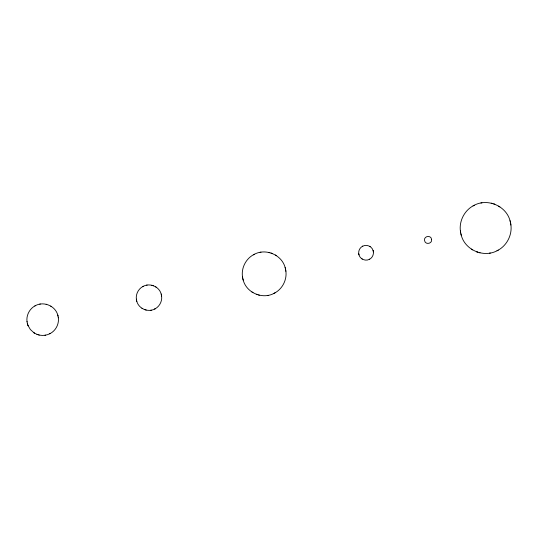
<?xml version="1.0" encoding="UTF-8"?>
<svg xmlns="http://www.w3.org/2000/svg" width="538" height="538" viewBox="0 0 538 538"><rect width="100%" height="100%" fill="white"/><g stroke="black" fill="none" stroke-linecap="round" stroke-linejoin="round"><path stroke-width="0.81" d="M35.145 305.799C29.469 308.785 26.08 315.483 27.055 321.818M50.209 333.52C55.885 330.54 59.274 323.842 58.299 317.501M142.92 286.485C138.34 288.893 135.61 294.293 136.39 299.404M155.065 308.839C159.638 306.438 162.375 301.038 161.588 295.92M253.721 254.609C245.846 258.744 241.145 268.038 242.49 276.828M274.609 293.062C282.484 288.926 287.184 279.632 285.839 270.843M362.525 246.269C359.875 247.668 358.288 250.802 358.745 253.768M369.572 259.235C372.229 257.843 373.809 254.709 373.359 251.744M473.507 205.65C464.355 210.466 458.887 221.266 460.454 231.488M431.604 239.504C431.268 234.729 423.487 235.913 424.563 240.567C425.148 245.059 432.444 243.875 431.597 239.437M497.798 250.365C506.951 245.557 512.418 234.75 510.851 224.528M35.38 305.678C43.78 300.93 55.629 305.988 57.875 315.436M37.29 334.488C41.386 336.001 46.113 335.692 49.973 333.641M143.108 286.391C149.88 282.558 159.436 286.64 161.245 294.259M254.044 254.44C265.691 247.857 282.134 254.871 285.248 267.978M136.733 301.072C138.542 308.691 148.105 312.766 154.877 308.94M243.089 279.693C246.196 292.8 262.638 299.814 274.293 293.23M362.639 246.216C366.566 243.996 372.108 246.357 373.157 250.782M358.94 254.73C359.989 259.148 365.531 261.515 369.465 259.296M473.877 205.455C487.435 197.796 506.547 205.96 510.165 221.199M461.14 234.817C464.758 250.062 483.877 258.22 497.428 250.56M34.856 305.954L35.649 305.53M49.704 333.789L50.498 333.365M142.684 286.613L143.323 286.27M253.317 254.824L254.413 254.239M154.662 309.061L155.294 308.718M273.916 293.432L275.012 292.847M362.39 246.343L362.76 246.148M369.337 259.363L369.707 259.168M473.043 205.899L474.314 205.22M496.991 250.795L498.262 250.116M481.934 202.833L480.925 203.008M260.096 252.329L260.97 252.188M146.625 285.16L147.13 285.079M39.745 304.158L40.37 304.051M489.372 253.183L490.38 253.015M150.848 310.251L151.353 310.164M267.359 295.483L268.233 295.342M44.984 335.268L45.609 335.161M491.234 203.182L492.23 203.425M479.082 252.591L480.071 252.84M268.966 252.483L269.82 252.692M258.509 294.979L259.363 295.187M151.783 285.248L152.281 285.375M145.704 309.955L146.202 310.076M46.14 304.266L46.752 304.421M38.602 334.905L39.213 335.053M34.358 333.062L37.398 334.528M493.702 203.868L494.166 204.036M494.341 204.097L494.846 204.279M476.466 251.744L476.964 251.925M477.139 251.986L477.603 252.147M271.091 253.075L271.488 253.216M271.636 253.27L272.067 253.425M256.263 294.246L256.693 294.4M256.848 294.454L257.238 294.595M153.021 285.597L153.586 285.799M144.399 309.532L144.964 309.733M36.981 334.374L37.687 334.629M499.876 206.901L498.652 206.128M471.436 249.114L472.653 249.888M370.171 246.633L369.821 246.411M361.926 258.879L362.282 259.101M276.397 255.684L275.348 255.019M251.939 291.986L252.981 292.652M156.101 287.11L155.489 286.727M141.884 308.22L142.489 308.604M51.493 306.573L50.74 306.095M28.03 325.503L30.37 329.532L34.136 332.921M33.86 332.746L34.614 333.224M27.478 323.883L27.889 325.154M27.774 324.851L28.137 325.799M510.32 221.797L510.925 225.032M460.38 230.984L460.985 234.218M373.204 250.957L373.379 251.892M358.718 253.62L358.893 254.555M285.382 268.496L285.9 271.28M242.43 276.391L242.954 279.175M161.326 294.562L161.629 296.176M136.356 299.148L136.659 300.769M57.97 315.813L58.346 317.817M27.008 321.502L27.384 323.513M510.031 220.708L510.454 222.295M460.851 233.721L461.274 235.308M373.123 250.641L373.244 251.098M358.859 254.413L358.98 254.871M285.133 267.554L285.496 268.919M242.84 278.751L243.196 280.116M161.178 294.017L161.393 294.811M136.591 300.52L136.8 301.314M57.795 315.134L58.05 316.115M27.303 323.204L27.559 324.185M510.683 223.404L510.757 223.909M460.548 232.107L460.622 232.611M285.691 269.874L285.752 270.311M242.577 277.359L242.638 277.796"/></g></svg>
